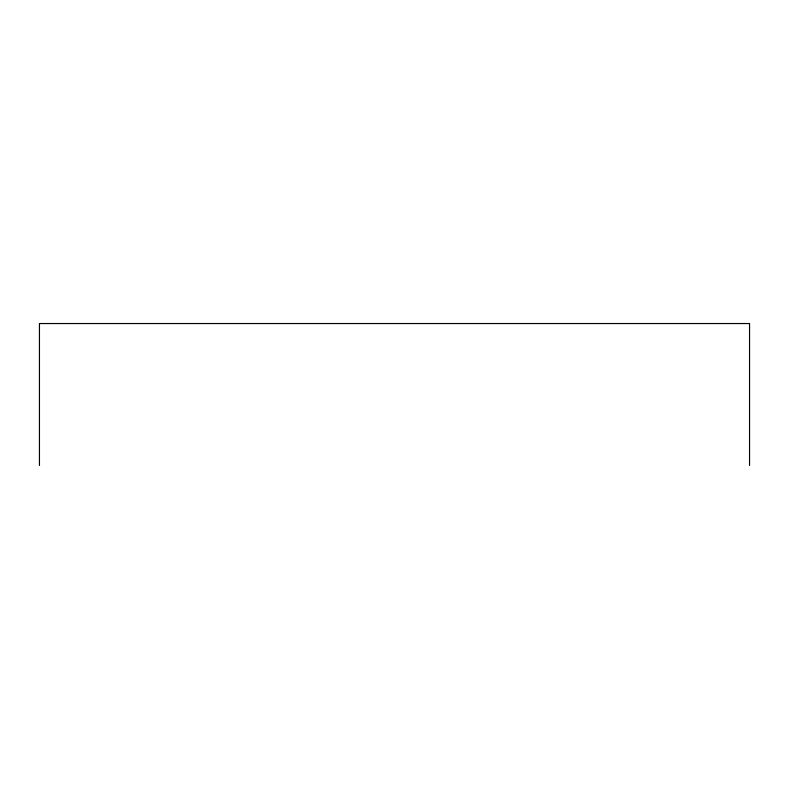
<?xml version="1.0" encoding="UTF-8"?>
<svg xmlns="http://www.w3.org/2000/svg" width="789" height="789" viewBox="0 0 789 789"><rect width="100%" height="100%" fill="white"/><g stroke="black" fill="none" stroke-linecap="round" stroke-linejoin="round"><path stroke-width="1.18" d="M749.55 465.461L749.55 323.539L39.45 323.539L39.45 465.461"/></g></svg>
